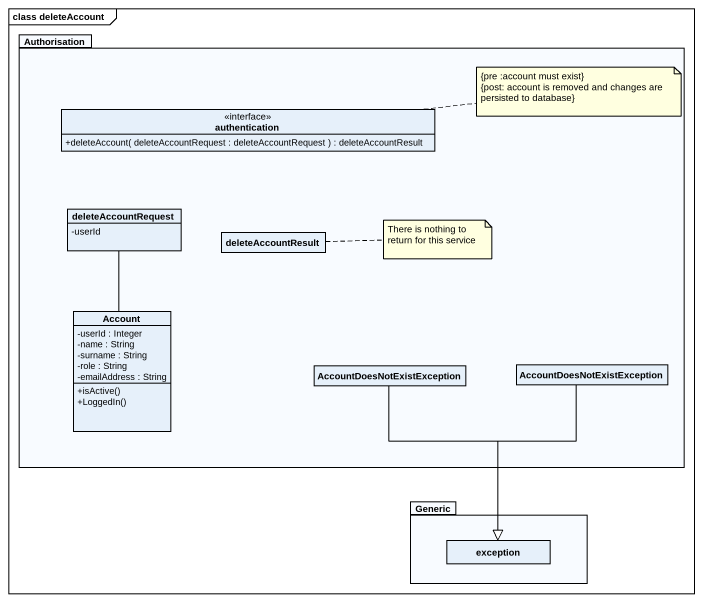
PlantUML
@startuml
mainframe class deleteAccount
hide circle
hide empty members
skinparam classAttributeIconSize 0
package Authorisation {
  interface authentication {
    +deleteAccount( deleteAccountRequest : deleteAccountRequest ) : deleteAccountResult
  }
  class deleteAccountRequest {
    -userId
  }
  class deleteAccountResult
  class Account {
    -userId : Integer
    -name : String
    -surname : String
    -role : String
    -emailAddress : String
    +isActive()
    +LoggedIn()
  }
  class AccountDoesNotExistException
  class "AccountDoesNotExistException" as AccountDoesNotExistException_2
}
package Generic {
  class "exception" as exception_
}
deleteAccountRequest -- Account
AccountDoesNotExistException --|> exception_
AccountDoesNotExistException_2 --|> exception_
note right of authentication
  {pre :account must exist}
  {post: account is removed and changes are persisted to database}
end note
note right of deleteAccountResult : There is nothing to return for this service
@enduml
